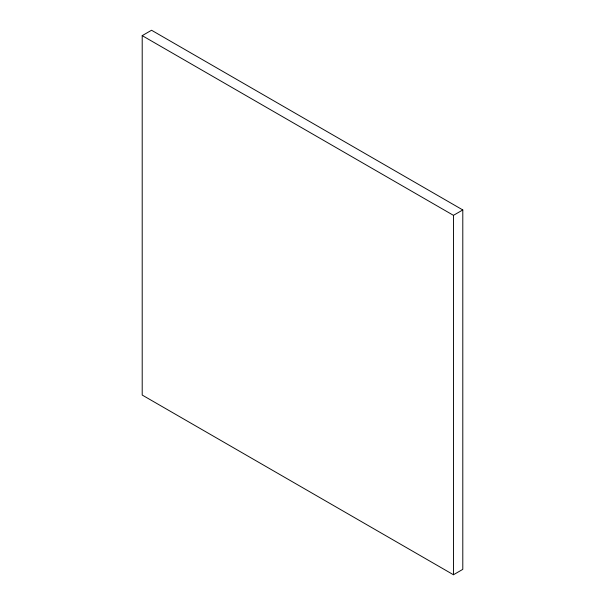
<?xml version="1.0" encoding="UTF-8"?>
<svg xmlns="http://www.w3.org/2000/svg" width="605" height="605" viewBox="0 0 605 605"><rect width="100%" height="100%" fill="white"/><g stroke="black" fill="none" stroke-linecap="round" stroke-linejoin="round"><path stroke-width="0.91" d="M142.205 35.642L151.545 30.25L462.795 209.95L462.795 569.358L453.455 574.75L142.205 395.05L142.205 35.642L453.455 215.342L462.795 209.95M453.455 215.342L453.455 574.75"/></g></svg>
